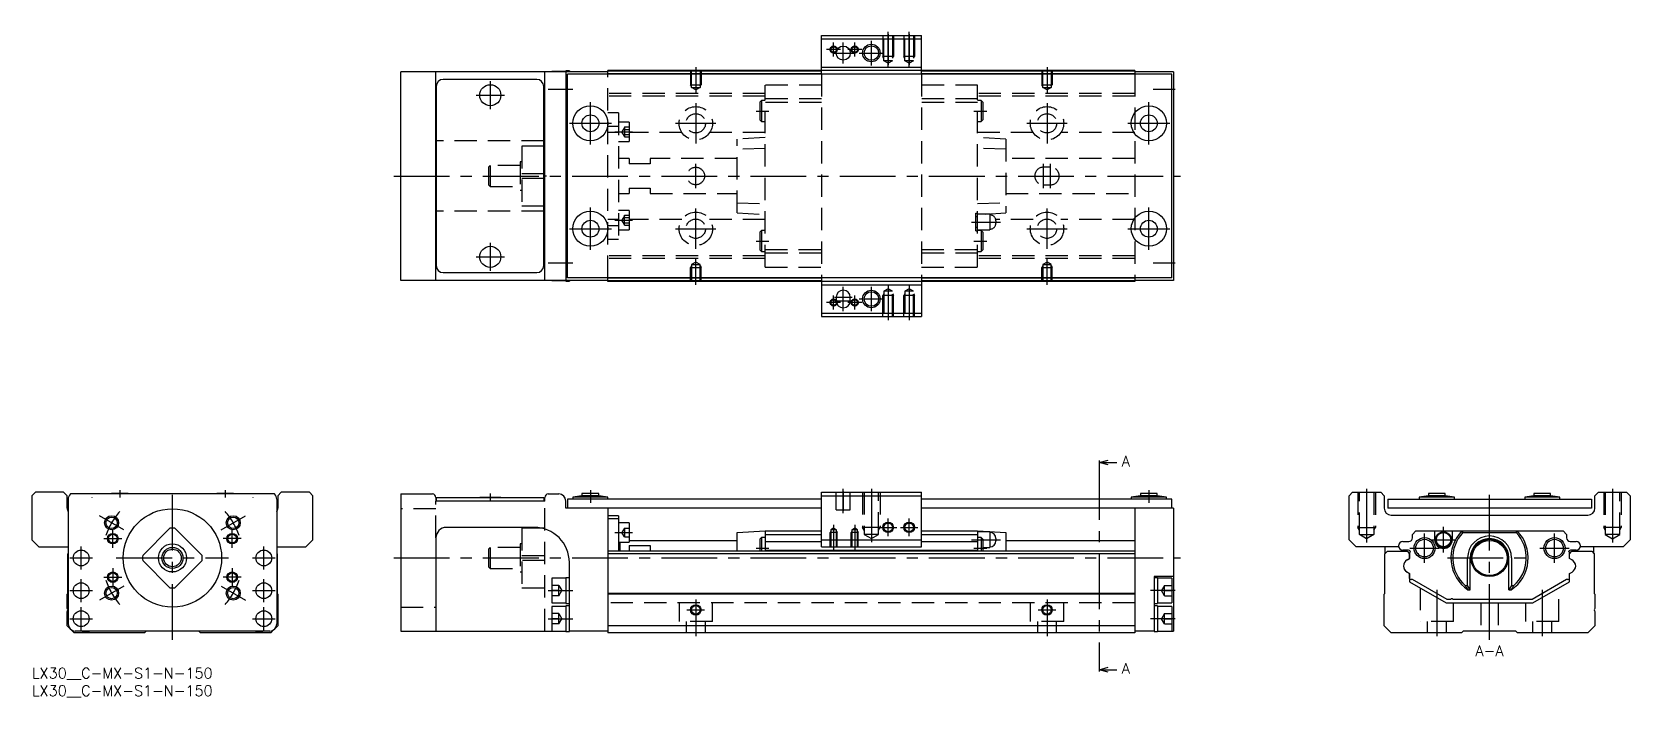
# Model space of a CAD drawing. Extents: x 0 to 455, y -8 to 181.
import ezdxf

# ---------------------------------------------------------------- set-up
doc = ezdxf.new("R2010")
doc.units = 0
doc.header["$LTSCALE"] = 0.5
doc.linetypes.add('CENTER', pattern=[50.8, 31.75, -6.35, 6.35, -6.35])
doc.linetypes.add('DASHED', pattern=[19.05, 12.7, -6.35])
for name, color, linetype in [('MSM_CENTER', 1, 'CENTER'), ('MSM_CONTINUOUS', 7, 'CONTINUOUS'), ('MSM_DASHED', 4, 'DASHED'), ('MSM_NARROW', 5, 'CONTINUOUS'), ('MSM_PART_NUMBER', 7, 'CONTINUOUS')]:
    doc.layers.add(name, color=color, linetype=linetype)
doc.styles.get("Standard").update_dxf_attribs({"font": 'txt.shx', "height": 3, "bigfont": 'bigfont.shx'})

# ---------------------------------------------------------------- blocks, each defined once
blk = doc.blocks.new('*U3')
at = {"layer": 'MSM_PART_NUMBER'}
blk.add_text('LX30__C-MX-S1-N-150', height=3, dxfattribs=at).set_placement((0, -3))
blk = doc.blocks.new('*U4')
at = {"layer": 'MSM_PART_NUMBER'}
blk.add_text('LX30__C-MX-S1-N-150', height=3, dxfattribs=at).set_placement((0, -8))

msp = doc.modelspace()

# ---------------------------------------------------------------- linework, layer by layer
at = {"layer": 'MSM_CENTER'}
for p, q in [((228.25, 174), (228.25, 178)), ((231, 172), (231, 178)), ((234.25, 174), (234.25, 178)), ((239, 171.5), (239, 178.5)), ((239, 172.37), (239, 177.62)), ((243.75, 171.09), (243.75, 181)), ((243.75, 180.4), (243.75, 171.69)), ((249.75, 171.09), (249.75, 181)), ((249.75, 180.4), (249.75, 171.69)), ((230.25, 176), (226.25, 176)), ((228, 175), (234, 175)), ((228.9, 175), (233.1, 175)), ((231, 172.9), (231, 177.1)), ((236.25, 176), (232.25, 176)), ((235.5, 175), (242.5, 175)), ((236.38, 175), (241.63, 175)), ((189, 171), (189, 163.49)), ((289, 171), (289, 163.49)), ((130.5, 167), (130.5, 159)), ((147, 164.7), (154, 164.7)), ((319.25, 164.7), (325.5, 164.7)), ((126.5, 163), (134.5, 163)), ((159, 149), (159, 161)), ((189, 160.75), (189, 149.25)), ((289, 160.75), (289, 149.25)), ((318, 149), (318, 161)), ((153, 155), (165, 155)), ((183.25, 155), (194.75, 155)), ((206.18, 158.5), (209.83, 158.5)), ((268.18, 158.5), (271.83, 158.5)), ((283.25, 155), (294.75, 155)), ((312, 155), (324, 155)), ((166, 152.55), (171, 152.55)), ((189, 136.5), (189, 143.5)), ((288, 136.5), (288, 143.5)), ((290, 136.5), (290, 143.5)), ((103, 140), (327, 140)), ((159, 119), (159, 131)), ((166, 127.44), (171, 127.44)), ((189, 119.25), (189, 130.75)), ((289, 119.25), (289, 130.75)), ((318, 119), (318, 131)), ((153, 125), (165, 125)), ((183.25, 125), (194.75, 125)), ((267.47, 126.9), (275.74, 126.9)), ((283.25, 125), (294.75, 125)), ((312, 125), (324, 125)), ((130.5, 121), (130.5, 113)), ((206.18, 121.5), (209.83, 121.5)), ((268.18, 121.5), (271.83, 121.5)), ((126.5, 117), (134.5, 117)), ((147, 115.3), (154, 115.3)), ((189, 109), (189, 116.51)), ((289, 109), (289, 116.51)), ((319.25, 115.3), (325.5, 115.3)), ((228.25, 102), (228.25, 106)), ((228.5, 105.5), (233.5, 105.5)), ((228.9, 105.5), (233.1, 105.5)), ((231, 101.5), (231, 108.5)), ((231, 102.4), (231, 107.6)), ((234.25, 102), (234.25, 106)), ((235.5, 105), (242.5, 105)), ((236.38, 105), (241.63, 105)), ((239, 101.5), (239, 108.5)), ((239, 102.37), (239, 107.62)), ((243.75, 108.91), (243.75, 99)), ((243.75, 108.31), (243.75, 99.6)), ((249.75, 108.91), (249.75, 99)), ((249.75, 108.31), (249.75, 99.6)), ((230.25, 104), (226.25, 104)), ((228.5, 104.5), (233.5, 104.5)), ((228.9, 104.5), (233.1, 104.5)), ((236.25, 104), (232.25, 104)), ((303.87, 58), (303.87, 0)), ((25, 50.6), (25, 48.5)), ((40, 8), (40, 51.5)), ((55, 50.6), (55, 48.5)), ((159, 50.6), (159, 47)), ((231, 44), (231, 51)), ((231, 50.25), (231, 44.75)), ((239, 51), (239, 35.81)), ((239, 50.66), (239, 36.15)), ((318, 50.6), (318, 47)), ((380, 50.93), (380, 35.74)), ((415, 8), (415, 51.5)), ((450, 50.93), (450, 35.74)), ((17, 48.6), (17, 48.49)), ((63, 48.49), (63, 48.6)), ((130.5, 49.6), (130.5, 47.49)), ((26.14, 39.3), (19.22, 43.3)), ((53.86, 39.3), (60.78, 43.3)), ((243.75, 37.5), (243.75, 42.5)), ((249.75, 37.5), (249.75, 42.5)), ((20.42, 36.8), (25.57, 36.8)), ((23, 34.22), (23, 39.38)), ((59.57, 36.8), (54.42, 36.8)), ((57, 34.22), (57, 39.38)), ((166, 38.55), (171, 38.55)), ((228.25, 40.76), (228.25, 33.5)), ((234.25, 40.76), (234.25, 33.5)), ((241.25, 40), (246.25, 40)), ((247.25, 40), (252.25, 40)), ((267.47, 36.5), (275.74, 36.5)), ((396.5, 29.95), (396.5, 38.25)), ((398.28, 36.5), (405.53, 36.5)), ((401.9, 32.88), (401.9, 40.13)), ((433.5, 29.95), (433.5, 38.25)), ((14, 28.05), (14, 34.55)), ((66, 28.05), (66, 34.55)), ((206.18, 34.1), (209.83, 34.1)), ((268.18, 34.1), (271.83, 34.1)), ((392.35, 34.1), (400.65, 34.1)), ((429.35, 34.1), (437.65, 34.1)), ((10.75, 31.3), (17.25, 31.3)), ((23, 28.38), (23, 23.23)), ((24, 31.3), (56, 31.3)), ((57, 28.38), (57, 23.23)), ((62.75, 31.3), (69.25, 31.3)), ((103, 31.3), (327, 31.3)), ((403, 31.3), (427, 31.3)), ((14, 18.75), (14, 25.25)), ((26.14, 23.3), (19.22, 19.3)), ((20.42, 25.8), (25.57, 25.8)), ((53.86, 23.3), (60.78, 19.3)), ((59.57, 25.8), (54.42, 25.8)), ((66, 18.75), (66, 25.25)), ((10.75, 22), (17.25, 22)), ((62.75, 22), (69.25, 22)), ((147, 22), (154, 22)), ((189, 19.5), (189, 9)), ((289, 19.5), (289, 9)), ((325.5, 22), (318.5, 22)), ((400, 22.18), (400, 9)), ((430, 22.18), (430, 9)), ((10.75, 14), (17.25, 14)), ((14, 10.75), (14, 17.25)), ((62.75, 14), (69.25, 14)), ((66, 10.75), (66, 17.25)), ((147, 14), (154, 14)), ((186.5, 16.5), (191.5, 16.5)), ((286.5, 16.5), (291.5, 16.5)), ((325.5, 14), (318.5, 14))]:
    msp.add_line(p, q, dxfattribs=at)
for start, end in [(138.5385, 161.4615), (18.5385, 41.4615), (198.5385, 221.4615), (318.5385, 341.4615)]:
    msp.add_arc((40, 31.3), 20, start, end, dxfattribs=at)
at = {"layer": 'MSM_CONTINUOUS'}
for p, q in [((224.75, 169), (224.75, 180)), ((224.75, 180), (253.25, 180)), ((224.75, 179), (253.25, 179)), ((253.25, 169), (253.25, 180)), ((105, 110.3), (105, 169.7)), ((164, 169.7), (105, 169.7)), ((115, 110.3), (115, 169.7)), ((146, 110.3), (146, 169.7)), ((148, 169.75), (148, 169.7)), ((152, 169.75), (148, 169.75)), ((153, 169.9), (152, 169.9)), ((152, 169.9), (152, 110.1)), ((324.5, 169), (152.5, 169)), ((152.5, 111), (152.5, 169)), ((153, 169.9), (153, 169.7)), ((314, 170), (164, 170)), ((164, 169), (164, 170)), ((224.75, 169.8), (164, 169.8)), ((224.75, 169.1), (164, 169.1)), ((224.75, 171), (253.25, 171)), ((314, 169.8), (253.25, 169.8)), ((314, 169.1), (253.25, 169.1)), ((314, 170), (314, 169)), ((325, 169.7), (314, 169.7)), ((324.5, 111), (324.5, 169)), ((325, 169.7), (325, 110.3)), ((115.1, 165.5), (115.1, 114.5)), ((143.7, 167.5), (117.1, 167.5)), ((145.7, 114.5), (145.7, 165.5)), ((115, 158.2), (115.1, 158.2)), ((145.7, 158.2), (146, 158.2)), ((115.1, 150), (115, 150)), ((146, 150), (145.7, 150)), ((146, 148.5), (145.7, 148.5)), ((146, 148.47), (145.7, 148.47)), ((145.7, 140.72), (146, 140.72)), ((146, 139.28), (145.7, 139.28)), ((115.1, 130), (115, 130)), ((146, 131.53), (145.7, 131.53)), ((146, 131.5), (145.7, 131.5)), ((146, 130), (145.7, 130)), ((115.1, 121.8), (115, 121.8)), ((146, 121.8), (145.7, 121.8)), ((164, 110.3), (105, 110.3)), ((117.1, 112.5), (143.7, 112.5)), ((148, 110.3), (148, 110.25)), ((148, 110.25), (152, 110.25)), ((152, 110.1), (153, 110.1)), ((324.5, 111), (152.5, 111)), ((153, 110.3), (153, 110.1)), ((164, 110), (164, 111)), ((224.75, 110.9), (164, 110.9)), ((224.75, 110.2), (164, 110.2)), ((314, 110), (164, 110)), ((224.75, 111), (224.75, 100)), ((253.25, 111), (253.25, 100)), ((314, 110.9), (253.25, 110.9)), ((314, 110.2), (253.25, 110.2)), ((314, 111), (314, 110)), ((325, 110.3), (314, 110.3)), ((224.75, 109), (253.25, 109)), ((229, 105.5), (229, 104.5)), ((233, 104.5), (233, 105.5)), ((224.75, 101), (253.25, 101)), ((224.75, 100), (253.25, 100)), ((303.87, 58.5), (306.37, 59.17)), ((303.87, 59), (303.87, 58)), ((306.37, 57.83), (303.87, 58.5)), ((303.87, 58.5), (308.88, 58.5)), ((1, 50), (0, 49)), ((0, 49), (0, 36.5)), ((9, 50), (1, 50)), ((10, 49), (9, 50)), ((10, 45.5), (10, 49)), ((10.3, 48), (10.3, 12.5)), ((69.02, 49.5), (10.98, 49.5)), ((22.6, 49.6), (22.6, 49.5)), ((27.4, 49.6), (22.6, 49.6)), ((27.4, 49.5), (27.4, 49.6)), ((52.6, 49.6), (52.6, 49.5)), ((57.4, 49.6), (52.6, 49.6)), ((57.4, 49.5), (57.4, 49.6)), ((69.7, 48), (69.7, 12.5)), ((71, 50), (70, 49)), ((70, 49), (70, 45.5)), ((79, 50), (71, 50)), ((80, 49), (79, 50)), ((80, 36.5), (80, 49)), ((105, 49.5), (105, 10.5)), ((105, 49.5), (114, 49.5)), ((115, 48.5), (115, 47.5)), ((146, 47.5), (115, 47.5)), ((115.1, 48.5), (115.1, 47.5)), ((115.1, 48.5), (145.7, 48.5)), ((127.5, 48.6), (133.5, 48.6)), ((127.5, 48.6), (127.5, 48.5)), ((133.5, 48.5), (133.5, 48.6)), ((145.7, 48.5), (145.7, 47.5)), ((146, 47.5), (146, 48.5)), ((147, 49.5), (150, 49.5)), ((152, 45.5), (152, 47.5)), ((224.75, 48), (152.5, 48)), ((152.5, 48), (152.5, 45.5)), ((156.6, 49), (154, 48.6)), ((154, 48.6), (154, 48)), ((164, 48.6), (154, 48.6)), ((156.6, 49.6), (156.6, 49)), ((161.4, 49.6), (156.6, 49.6)), ((161.4, 49), (156.6, 49)), ((161.4, 49), (161.4, 49.6)), ((164, 48.6), (161.4, 49)), ((164, 48), (164, 48.6)), ((224.75, 50), (253.25, 50)), ((224.75, 34.5), (224.75, 50)), ((224.75, 49), (253.25, 49)), ((253.25, 34.5), (253.25, 50)), ((324.5, 48), (253.25, 48)), ((315.6, 49), (313, 48.6)), ((313, 48.6), (313, 48)), ((323, 48.6), (313, 48.6)), ((315.6, 49.6), (315.6, 49)), ((320.4, 49.6), (315.6, 49.6)), ((320.4, 49), (315.6, 49)), ((320.4, 49), (320.4, 49.6)), ((323, 48.6), (320.4, 49)), ((323, 48), (323, 48.6)), ((324.5, 45.5), (324.5, 48)), ((375, 49), (376, 50)), ((375, 36.5), (375, 49)), ((376, 50), (384, 50)), ((384, 50), (385, 49)), ((385, 49), (385, 45.5)), ((386, 48), (444, 48)), ((386, 48), (386, 45.5)), ((444, 45.5), (386, 45.5)), ((397.6, 49), (395, 48.6)), ((395, 48.6), (395, 48)), ((405, 48.6), (395, 48.6)), ((402.4, 49.6), (397.6, 49.6)), ((397.6, 49.6), (397.6, 49)), ((402.4, 49), (397.6, 49)), ((402.4, 49), (402.4, 49.6)), ((405, 48.6), (402.4, 49)), ((405, 48), (405, 48.6)), ((427.6, 49), (425, 48.6)), ((435, 48.6), (425, 48.6)), ((425, 48.6), (425, 48)), ((432.4, 49.6), (427.6, 49.6)), ((427.6, 49.6), (427.6, 49)), ((432.4, 49), (427.6, 49)), ((432.4, 49), (432.4, 49.6)), ((435, 48.6), (432.4, 49)), ((435, 48), (435, 48.6)), ((444, 48), (444, 45.5)), ((445, 49), (446, 50)), ((445, 45.5), (445, 49)), ((446, 50), (454, 50)), ((454, 50), (455, 49)), ((455, 49), (455, 36.5)), ((224.75, 45.5), (152, 45.5)), ((164, 45.5), (164, 10)), ((167, 43.3), (164, 43.3)), ((167, 42.45), (164, 42.45)), ((167, 43.3), (167, 33.2)), ((170, 41.3), (167, 41.3)), ((170, 41.3), (170, 35.8)), ((325, 45.5), (253.25, 45.5)), ((314, 45.5), (314, 10)), ((325, 45.5), (325, 10.5)), ((387, 43.5), (443, 43.5)), ((0, 36.5), (2, 34.5)), ((39.28, 39.77), (31.53, 32.02)), ((48.47, 32.02), (40.72, 39.77)), ((78, 34.5), (80, 36.5)), ((115, 37), (115, 10.5)), ((143, 40), (118, 40)), ((200.75, 38.5), (208.75, 39)), ((200.75, 33.2), (200.75, 38.5)), ((207.75, 37.1), (207.25, 36.6)), ((207.25, 36.6), (207.25, 33.2)), ((208.75, 37.1), (207.75, 37.1)), ((207.75, 37.1), (207.75, 33.2)), ((208.75, 39), (224.75, 39)), ((208.75, 39), (208.75, 33.2)), ((208.75, 38), (224.75, 38)), ((224.75, 36.5), (253.25, 36.5)), ((253.25, 39), (269.25, 39)), ((253.25, 38), (269.25, 38)), ((269.25, 39), (277.25, 38.5)), ((269.25, 39), (269.25, 33.2)), ((272.7, 38.75), (269.25, 38.75)), ((270.25, 37.1), (269.25, 37.1)), ((270.75, 36.6), (270.25, 37.1)), ((270.25, 37.1), (270.25, 33.2)), ((270.75, 36.6), (270.75, 33.2)), ((272.7, 38.75), (272.7, 34.25)), ((274.45, 36.8), (274.45, 36.2)), ((277.25, 38.5), (277.25, 33.2)), ((377, 34.5), (375, 36.5)), ((393.05, 38), (394.05, 39)), ((393.05, 37), (393.05, 38)), ((394.05, 39), (435.95, 39)), ((399.4, 36.5), (399.4, 39)), ((404.4, 39), (404.4, 36.5)), ((407.14, 39), (407.4, 38.5)), ((407.4, 38.5), (422.6, 38.5)), ((422.6, 38.5), (422.86, 39)), ((435.95, 39), (436.95, 38)), ((436.95, 38), (436.95, 37)), ((455, 36.5), (453, 34.5)), ((2, 34.5), (10.3, 34.5)), ((10.2, 32.5), (10.3, 32.6)), ((10.2, 21.2), (10.2, 32.5)), ((69.7, 34.5), (78, 34.5)), ((69.7, 32.6), (69.8, 32.5)), ((69.8, 32.5), (69.8, 21.2)), ((314, 33.2), (164, 33.2)), ((314, 32.5), (164, 32.5)), ((167, 35.8), (170, 35.8)), ((167.5, 33.2), (167.5, 35.8)), ((170, 36.3), (200.75, 36.3)), ((170, 34.87), (176, 34.87)), ((170, 34.87), (170, 33.2)), ((176, 34.87), (176, 33.2)), ((208.75, 36), (224.75, 36)), ((208.75, 33.5), (269.25, 33.5)), ((224.75, 34.5), (253.25, 34.5)), ((253.25, 36), (269.25, 36)), ((270.75, 34.25), (272.7, 34.25)), ((277.25, 36.3), (314, 36.3)), ((389.13, 34.5), (377, 34.5)), ((385.2, 32.5), (385.9, 33.2)), ((385.2, 21.2), (385.2, 32.5)), ((385.3, 32.6), (385.3, 34.5)), ((385.9, 33.2), (391.55, 33.2)), ((390.35, 36), (392.05, 36)), ((391.75, 33.5), (390.35, 33.5)), ((391.55, 33.2), (392.25, 32.5)), ((391.55, 33.2), (392.25, 32.5)), ((392.2, 32.55), (392.2, 32.7)), ((392.25, 32.5), (392.2, 32.55)), ((392.25, 31.15), (392.25, 32.5)), ((392.25, 32.5), (392.25, 31.15)), ((437.75, 32.5), (438.45, 33.2)), ((437.75, 32.5), (438.45, 33.2)), ((437.75, 31.15), (437.75, 32.5)), ((437.8, 32.7), (437.8, 32.55)), ((437.95, 36), (439.65, 36)), ((439.65, 33.5), (438.25, 33.5)), ((438.45, 33.2), (444.1, 33.2)), ((453, 34.5), (440.87, 34.5)), ((444.1, 33.2), (444.8, 32.5)), ((444.7, 32.6), (444.7, 34.5)), ((444.8, 32.5), (444.8, 21.2)), ((31.53, 30.58), (39.28, 22.83)), ((40.72, 22.83), (48.47, 30.58)), ((153, 10.35), (153, 30)), ((392.25, 31.15), (391.5, 30.72)), ((391.6, 30.78), (392.25, 31.15)), ((408.74, 23.45), (408.74, 31.3)), ((409.5, 22.2), (409.5, 31.3)), ((420.5, 22.2), (420.5, 31.3)), ((421.26, 31.3), (421.26, 23.45)), ((438.4, 30.78), (437.75, 31.15)), ((438.4, 30.78), (438.49, 30.73)), ((152, 25.5), (148, 25.5)), ((148, 25.5), (148, 18.5)), ((153, 25.65), (152, 25.65)), ((152, 25.65), (152, 18.35)), ((325, 26), (319.5, 26)), ((319.5, 26), (319.5, 10.35)), ((320.5, 25.65), (319.5, 25.65)), ((320.5, 25.65), (320.5, 18.35)), ((324.5, 25.5), (320.5, 25.5)), ((324.5, 25.5), (324.5, 18.5)), ((392.25, 26.85), (391.5, 27.28)), ((391.6, 27.22), (392.25, 26.85)), ((392.25, 25.45), (392.25, 26.85)), ((392.25, 26.85), (392.25, 24.5)), ((392.25, 24.5), (402.64, 18.5)), ((393.1, 25.16), (392.7, 25.16)), ((402.91, 19.5), (393.1, 25.16)), ((408.07, 23.45), (408.74, 23.45)), ((409.5, 22.2), (408.74, 23.45)), ((421.26, 23.45), (420.5, 22.2)), ((421.26, 23.45), (421.93, 23.45)), ((436.9, 25.16), (427.09, 19.5)), ((427.36, 18.5), (437.75, 24.5)), ((437.3, 25.16), (436.9, 25.16)), ((437.75, 26.85), (438.5, 27.28)), ((437.75, 24.5), (437.75, 26.85)), ((10, 21), (10.2, 21.2)), ((10, 16.9), (10, 21)), ((69.8, 21.2), (70, 21)), ((70, 21), (70, 12)), ((148, 18.5), (152, 18.5)), ((152, 18.35), (153, 18.35)), ((314, 21.2), (164, 21.2)), ((314, 21), (164, 21)), ((319.5, 18.35), (320.5, 18.35)), ((320.5, 18.5), (324.5, 18.5)), ((385, 21), (385.2, 21.2)), ((385, 12), (385, 21)), ((402.64, 18.5), (427.36, 18.5)), ((403.85, 19.5), (402.91, 19.5)), ((427.09, 19.5), (404.65, 19.5)), ((408.82, 22.2), (409.5, 22.2)), ((420.5, 22.2), (421.18, 22.2)), ((444.8, 21.2), (445, 21)), ((445, 21), (445, 16.9)), ((10, 12), (10, 16.1)), ((152, 17.5), (148, 17.5)), ((148, 17.5), (148, 10.5)), ((153, 17.65), (152, 17.65)), ((152, 17.65), (152, 10.35)), ((320.5, 17.65), (319.5, 17.65)), ((320.5, 17.65), (320.5, 10.35)), ((324.5, 17.5), (320.5, 17.5)), ((324.5, 17.5), (324.5, 10.5)), ((445, 16.1), (445, 12)), ((10.7, 11.3), (10, 12)), ((12, 10), (11.1, 10.9)), ((32, 10), (12, 10)), ((67.7, 10.5), (12.3, 10.5)), ((32.5, 10.5), (32, 10)), ((48, 10), (47.5, 10.5)), ((68, 10), (48, 10)), ((68.9, 10.9), (68, 10)), ((70, 12), (69.3, 11.3)), ((105, 10.5), (152, 10.5)), ((152, 10.35), (153, 10.35)), ((164, 10.5), (153, 10.5)), ((314, 12), (164, 12)), ((314, 10), (164, 10)), ((319.5, 10.5), (314, 10.5)), ((319.5, 10.35), (320.5, 10.35)), ((320.5, 10.5), (325, 10.5)), ((387, 10), (385, 12)), ((407, 10), (387, 10)), ((407.5, 10.5), (407, 10)), ((422.5, 10.5), (407.5, 10.5)), ((423, 10), (422.5, 10.5)), ((443, 10), (423, 10)), ((445, 12), (443, 10)), ((303.87, -0.5), (306.37, 0.17)), ((303.87, 0), (303.87, -1)), ((306.37, -1.17), (303.87, -0.5)), ((303.87, -0.5), (308.88, -0.5))]:
    msp.add_line(p, q, dxfattribs=at)
for centre, radius in [((231, 175), 2), ((239, 175), 2.07), ((130.5, 163), 3), ((159, 155), 5), ((318, 155), 5), ((159, 155), 2.4), ((318, 155), 2.4), ((159, 125), 5), ((318, 125), 5), ((159, 125), 2.4), ((318, 125), 2.4), ((130.5, 117), 3), ((239, 105), 2.07), ((22.68, 41.3), 1.62), ((40, 31.3), 14), ((57.32, 41.3), 1.62), ((243.75, 40), 1.23), ((249.75, 40), 1.23), ((23, 36.8), 1.23), ((57, 36.8), 1.23), ((396.5, 34.1), 3), ((396.5, 34.1), 2.5), ((401.9, 36.5), 2.25), ((401.9, 36.5), 2.05), ((415, 31.3), 5.3), ((433.5, 34.1), 3), ((433.5, 34.1), 2.5), ((14, 31.3), 2.25), ((40, 31.3), 4), ((40, 31.3), 3), ((40, 31.3), 2.5), ((66, 31.3), 2.25), ((415, 31.3), 5), ((14, 22), 2.25), ((22.68, 21.3), 1.62), ((23, 25.8), 1.23), ((57.32, 21.3), 1.62), ((57, 25.8), 1.23), ((66, 22), 2.25), ((14, 14), 2.25), ((66, 14), 2.25), ((189, 16.5), 1.23), ((289, 16.5), 1.23)]:
    msp.add_circle(centre, radius, dxfattribs=at)
for centre, radius, start, end in [((117.1, 165.5), 2, 90, 180), ((143.7, 165.5), 2, 0, 90), ((117.1, 114.5), 2, 180, 270), ((143.7, 114.5), 2, 270, 0), ((231, 105.5), 2, 0, 180), ((231, 104.5), 2, 180, 0), ((12.3, 48), 2, 131.4096, 180), ((67.7, 48), 2, 0, 48.5904), ((114, 48.5), 1, 0, 90), ((147, 48.5), 1, 90, 180), ((150, 47.5), 2, 0, 90), ((12, 45.5), 2, 180, 211.7883), ((68, 45.5), 2, 328.2117, 0), ((387, 45.5), 2, 180, 270), ((443, 45.5), 2, 270, 0), ((40, 31.3), 8.5, 85.1192, 94.8808), ((118, 37), 3, 90, 180), ((143, 30), 10, 0, 90), ((272.7, 36.8), 1.75, 0, 90), ((392.05, 37), 1, 270, 0), ((401.9, 36.5), 2.5, 180, 0), ((415, 31.3), 11, 135.573, 235.8196), ((415, 31.3), 10.47, 136.5713, 228.5552), ((415, 31.3), 6.26, 0, 180), ((415, 31.3), 5.5, 0, 180), ((415, 31.3), 11, 304.1804, 44.427), ((415, 31.3), 10.47, 311.4448, 43.4287), ((437.95, 37), 1, 180, 270), ((40, 31.3), 8.5, 175.1192, 184.8808), ((40, 31.3), 8.5, 355.1192, 4.8808), ((272.7, 36.2), 1.75, 270, 0), ((390.35, 34.75), 1.25, 90, 270), ((391.75, 32.5), 1, 41.234, 90), ((392.7, 32.7), 0.5, 113.3254, 180), ((438.25, 32.5), 1, 90, 138.766), ((437.3, 32.7), 0.5, 0, 66.6746), ((439.65, 34.75), 1.25, 270, 90), ((392.65, 28.85), 2.2, 121.4553, 176.019), ((392.65, 29.15), 2.2, 183.981, 238.5447), ((392.65, 29.15), 2.2, 183.981, 241.4552), ((392.65, 28.85), 2.2, 121.3887, 134.5331), ((437.35, 28.85), 2.2, 3.981, 61.4552), ((437.35, 29.15), 2.2, 301.4553, 356.019), ((40, 31.3), 8.5, 265.1192, 274.8808), ((392.7, 25.66), 0.5, 205.8419, 270), ((416, 27.35), 8.83, 206.1475, 215.6253), ((414, 27.35), 8.84, 324.3755, 333.8517), ((437.3, 25.66), 0.5, 270, 334.1581), ((404.25, 19.2), 0.5, 36.8699, 143.1301), ((9.7, 16.5), 0.5, 306.8699, 53.1301), ((445.3, 16.5), 0.5, 126.8699, 233.1301), ((12.3, 12.5), 2, 180, 270), ((15.3, 14), 3.65, 253.517, 286.483), ((64.7, 14), 3.65, 253.517, 286.483), ((67.7, 12.5), 2, 270, 0)]:
    msp.add_arc(centre, radius, start, end, dxfattribs=at)
at = {"layer": 'MSM_DASHED'}
for p, q in [((242.25, 180), (242.25, 174)), ((242.52, 172.8), (242.52, 180)), ((244.98, 180), (244.98, 172.8)), ((245.25, 180), (245.25, 174)), ((248.25, 180), (248.25, 174)), ((248.52, 172.8), (248.52, 180)), ((250.98, 180), (250.98, 172.8)), ((251.25, 180), (251.25, 174)), ((245.25, 174), (242.25, 174)), ((242.52, 173.53), (242.25, 174)), ((244.98, 173.53), (245.25, 174)), ((251.25, 174), (248.25, 174)), ((248.52, 173.53), (248.25, 174)), ((250.98, 173.53), (251.25, 174)), ((164, 111), (164, 169)), ((187.5, 170), (187.5, 166)), ((187.77, 165.2), (187.77, 170)), ((190.23, 170), (190.23, 165.2)), ((190.5, 170), (190.5, 166)), ((224.75, 169), (224.75, 111)), ((244.98, 172.8), (242.52, 172.8)), ((243.75, 172.09), (242.52, 172.8)), ((244.98, 172.8), (243.75, 172.09)), ((250.98, 172.8), (248.52, 172.8)), ((249.75, 172.09), (248.52, 172.8)), ((250.98, 172.8), (249.75, 172.09)), ((253.25, 169), (253.25, 111)), ((287.5, 170), (287.5, 166)), ((287.77, 165.2), (287.77, 170)), ((290.23, 170), (290.23, 165.2)), ((290.5, 170), (290.5, 166)), ((314, 169), (314, 111)), ((187.77, 165.53), (187.5, 166)), ((187.5, 166), (190.5, 166)), ((187.77, 165.2), (190.23, 165.2)), ((189, 164.49), (187.77, 165.2)), ((190.23, 165.2), (189, 164.49)), ((190.23, 165.53), (190.5, 166)), ((224.75, 165.9), (208.75, 165.9)), ((208.75, 114.1), (208.75, 165.9)), ((269.25, 165.9), (253.25, 165.9)), ((269.25, 114.1), (269.25, 165.9)), ((287.77, 165.53), (287.5, 166)), ((287.5, 166), (290.5, 166)), ((287.77, 165.2), (290.23, 165.2)), ((289, 164.49), (287.77, 165.2)), ((290.23, 165.2), (289, 164.49)), ((290.23, 165.53), (290.5, 166)), ((208.75, 163.45), (164, 163.45)), ((208.75, 162.75), (164, 162.75)), ((207.75, 161.5), (207.25, 161)), ((207.25, 161), (207.25, 156)), ((208.75, 161.5), (207.75, 161.5)), ((207.75, 161.5), (207.75, 155.5)), ((224.75, 161.95), (208.75, 161.95)), ((224.75, 160.95), (208.75, 160.95)), ((269.25, 161.95), (253.25, 161.95)), ((269.25, 160.95), (253.25, 160.95)), ((314, 163.45), (269.25, 163.45)), ((314, 162.75), (269.25, 162.75)), ((270.25, 161.5), (269.25, 161.5)), ((270.75, 161), (270.25, 161.5)), ((270.25, 161.5), (270.25, 155.5)), ((270.75, 161), (270.75, 156)), ((167, 158), (164, 158)), ((167, 158), (167, 122)), ((170, 155.3), (167, 155.3)), ((170, 155.3), (170, 149.8)), ((207.25, 156), (207.75, 155.5)), ((207.75, 155.5), (208.75, 155.5)), ((269.25, 155.5), (270.25, 155.5)), ((270.25, 155.5), (270.75, 156)), ((167, 154.13), (164, 154.13)), ((167, 152.38), (164, 152.38)), ((168.7, 153.8), (167.98, 152.55)), ((168.7, 151.3), (167.98, 152.55)), ((168.7, 154), (170, 154)), ((168.7, 154), (168.7, 151.11)), ((168.7, 153.28), (170, 153.28)), ((168.7, 151.83), (170, 151.83)), ((168.7, 151.11), (170, 151.11)), ((185.05, 152.36), (170, 152.36)), ((208.75, 152.36), (192.95, 152.36)), ((208.75, 151), (200.75, 150.47)), ((200.75, 129.53), (200.75, 150.47)), ((285.05, 152.36), (269.25, 152.36)), ((277.25, 150.47), (269.25, 151)), ((277.25, 150.47), (277.25, 129.53)), ((314, 152.36), (292.95, 152.36)), ((145.7, 150), (115.1, 150)), ((139.5, 148.5), (139.5, 131.5)), ((145.7, 148.5), (139.5, 148.5)), ((145.7, 148.47), (139.5, 148.47)), ((167, 149.8), (170, 149.8)), ((208.75, 147.86), (200.75, 147.6)), ((277.25, 147.6), (269.25, 147.86)), ((130.5, 143), (130, 142.5)), ((130, 142.5), (130, 137.5)), ((130.5, 143), (130.5, 137)), ((139, 143), (130.5, 143)), ((139, 144), (139, 136)), ((139.5, 144), (139, 144)), ((170, 145), (167, 145)), ((170, 145), (170, 143.5)), ((176, 143.5), (170, 143.5)), ((200.75, 145), (176, 145)), ((176, 145), (176, 143.5)), ((314, 145), (277.25, 145)), ((290, 142.5), (288, 142.5)), ((130, 137.5), (130.5, 137)), ((130.5, 137), (139, 137)), ((139.5, 140.72), (145.7, 140.72)), ((145.7, 139.28), (139.5, 139.28)), ((146.5, 140), (146, 140)), ((288, 137.5), (290, 137.5)), ((139, 136), (139.5, 136)), ((167, 135), (170, 135)), ((170, 136.5), (176, 136.5)), ((170, 136.5), (170, 135)), ((176, 136.5), (176, 135)), ((176, 135), (200.75, 135)), ((200.75, 132.4), (208.75, 132.14)), ((269.25, 132.14), (277.25, 132.4)), ((277.25, 135), (314, 135)), ((145.7, 130), (115.1, 130)), ((139.5, 131.53), (145.7, 131.53)), ((139.5, 131.5), (145.7, 131.5)), ((167, 127.62), (164, 127.62)), ((170, 130.19), (167, 130.19)), ((168.7, 128.69), (167.98, 127.44)), ((168.7, 126.19), (167.98, 127.44)), ((168.7, 128.89), (170, 128.89)), ((168.7, 126), (168.7, 128.89)), ((168.7, 128.17), (170, 128.17)), ((170, 130.19), (170, 124.69)), ((185.05, 127.64), (170, 127.64)), ((208.75, 127.64), (192.95, 127.64)), ((200.75, 129.53), (208.75, 129)), ((268.75, 129.4), (269.25, 129.4)), ((268.75, 124.4), (268.75, 129.4)), ((269.25, 128.4), (268.75, 128.4)), ((272.7, 129.15), (269.25, 129.15)), ((271.51, 129.15), (277.25, 129.53)), ((272.7, 129.15), (272.7, 124.65)), ((285.05, 127.64), (274.39, 127.64)), ((314, 127.64), (292.95, 127.64)), ((167, 125.87), (164, 125.87)), ((167, 124.69), (170, 124.69)), ((168.7, 126.72), (170, 126.72)), ((168.7, 126), (170, 126)), ((207.75, 124.5), (207.25, 124)), ((207.25, 124), (207.25, 119)), ((207.75, 124.5), (207.75, 118.5)), ((208.75, 124.5), (207.75, 124.5)), ((268.75, 125.4), (269.25, 125.4)), ((268.75, 124.4), (269.25, 124.4)), ((269.25, 124.65), (272.7, 124.65)), ((270.25, 124.5), (269.25, 124.5)), ((270.25, 124.5), (270.25, 118.5)), ((270.75, 124), (270.25, 124.5)), ((270.75, 124), (270.75, 119)), ((274.45, 127.2), (274.45, 126.6)), ((164, 122), (167, 122)), ((207.25, 119), (207.75, 118.5)), ((207.75, 118.5), (208.75, 118.5)), ((208.75, 119.05), (224.75, 119.05)), ((253.25, 119.05), (269.25, 119.05)), ((269.25, 118.5), (270.25, 118.5)), ((270.25, 118.5), (270.75, 119)), ((208.75, 117.25), (164, 117.25)), ((208.75, 116.55), (164, 116.55)), ((187.77, 114.47), (187.5, 114)), ((187.5, 110), (187.5, 114)), ((187.5, 114), (190.5, 114)), ((189, 115.51), (187.77, 114.8)), ((187.77, 114.8), (187.77, 110)), ((187.77, 114.8), (190.23, 114.8)), ((190.23, 114.8), (189, 115.51)), ((190.23, 110), (190.23, 114.8)), ((190.23, 114.47), (190.5, 114)), ((190.5, 110), (190.5, 114)), ((224.75, 118.05), (208.75, 118.05)), ((208.75, 114.1), (224.75, 114.1)), ((269.25, 118.05), (253.25, 118.05)), ((253.25, 114.1), (269.25, 114.1)), ((314, 117.25), (269.25, 117.25)), ((314, 116.55), (269.25, 116.55)), ((287.77, 114.47), (287.5, 114)), ((287.5, 110), (287.5, 114)), ((287.5, 114), (290.5, 114)), ((289, 115.51), (287.77, 114.8)), ((287.77, 114.8), (287.77, 110)), ((287.77, 114.8), (290.23, 114.8)), ((290.23, 114.8), (289, 115.51)), ((290.23, 110), (290.23, 114.8)), ((290.23, 114.47), (290.5, 114)), ((290.5, 110), (290.5, 114)), ((242.52, 106.47), (242.25, 106)), ((245.25, 106), (242.25, 106)), ((242.25, 100), (242.25, 106)), ((243.75, 107.91), (242.52, 107.2)), ((244.98, 107.2), (242.52, 107.2)), ((242.52, 107.2), (242.52, 100)), ((244.98, 107.2), (243.75, 107.91)), ((244.98, 100), (244.98, 107.2)), ((244.98, 106.47), (245.25, 106)), ((245.25, 100), (245.25, 106)), ((248.52, 106.47), (248.25, 106)), ((251.25, 106), (248.25, 106)), ((248.25, 100), (248.25, 106)), ((249.75, 107.91), (248.52, 107.2)), ((250.98, 107.2), (248.52, 107.2)), ((248.52, 107.2), (248.52, 100)), ((250.98, 107.2), (249.75, 107.91)), ((250.98, 100), (250.98, 107.2)), ((250.98, 106.47), (251.25, 106)), ((251.25, 100), (251.25, 106)), ((115, 37), (115, 47.5)), ((146, 10.5), (146, 47.5)), ((229, 45), (229, 50)), ((233, 45), (233, 50)), ((236.5, 50), (236.5, 40)), ((236.93, 50), (236.93, 38)), ((241.07, 38), (241.07, 50)), ((241.5, 50), (241.5, 40)), ((377.5, 49.93), (377.5, 39.93)), ((377.93, 37.93), (377.93, 49.93)), ((382.07, 49.93), (382.07, 37.93)), ((382.5, 49.93), (382.5, 39.93)), ((447.5, 49.93), (447.5, 39.93)), ((447.93, 49.93), (447.93, 37.93)), ((452.07, 37.93), (452.07, 49.93)), ((452.5, 49.93), (452.5, 39.93)), ((115, 45.3), (105, 45.3)), ((229, 45), (233, 45)), ((139.5, 39.8), (139.5, 22.8)), ((146, 39.8), (139.5, 39.8)), ((146, 39.77), (139.5, 39.77)), ((168.7, 39.8), (167.98, 38.55)), ((168.7, 37.3), (167.98, 38.55)), ((168.7, 39.8), (170, 39.8)), ((168.7, 39.8), (168.7, 37.3)), ((168.7, 38.55), (170, 38.55)), ((168.7, 37.3), (170, 37.3)), ((227.47, 38.87), (227.25, 38.5)), ((229.25, 38.5), (227.25, 38.5)), ((227.25, 34.5), (227.25, 38.5)), ((228.25, 39.76), (227.47, 39.31)), ((229.03, 39.31), (227.47, 39.31)), ((227.47, 39.31), (227.47, 34.5)), ((229.03, 39.31), (228.25, 39.76)), ((229.03, 34.5), (229.03, 39.31)), ((229.03, 38.87), (229.25, 38.5)), ((229.25, 34.5), (229.25, 38.5)), ((233.47, 38.87), (233.25, 38.5)), ((235.25, 38.5), (233.25, 38.5)), ((233.25, 34.5), (233.25, 38.5)), ((234.25, 39.76), (233.47, 39.31)), ((235.03, 39.31), (233.47, 39.31)), ((233.47, 39.31), (233.47, 34.5)), ((235.03, 39.31), (234.25, 39.76)), ((235.03, 34.5), (235.03, 39.31)), ((235.03, 38.87), (235.25, 38.5)), ((235.25, 34.5), (235.25, 38.5)), ((241.5, 40), (236.5, 40)), ((236.93, 39.25), (236.5, 40)), ((241.07, 38), (236.93, 38)), ((236.93, 38), (239, 36.81)), ((239, 36.81), (241.07, 38)), ((241.07, 39.25), (241.5, 40)), ((377.5, 39.93), (382.5, 39.93)), ((377.93, 39.18), (377.5, 39.93)), ((380, 36.74), (377.93, 37.93)), ((377.93, 37.93), (382.07, 37.93)), ((382.07, 37.93), (380, 36.74)), ((382.07, 39.18), (382.5, 39.93)), ((452.5, 39.93), (447.5, 39.93)), ((447.93, 39.18), (447.5, 39.93)), ((447.93, 37.93), (450, 36.74)), ((452.07, 37.93), (447.93, 37.93)), ((450, 36.74), (452.07, 37.93)), ((452.07, 39.18), (452.5, 39.93)), ((130.5, 34.3), (130, 33.8)), ((130, 33.8), (130, 28.8)), ((130.5, 34.3), (130.5, 28.3)), ((139, 34.3), (130.5, 34.3)), ((139, 35.3), (139, 27.3)), ((139.5, 35.3), (139, 35.3)), ((139.5, 32.02), (146, 32.02)), ((130, 28.8), (130.5, 28.3)), ((130.5, 28.3), (139, 28.3)), ((146, 30.58), (139.5, 30.58)), ((139, 27.3), (139.5, 27.3)), ((139.5, 22.83), (146, 22.83)), ((139.5, 22.8), (146, 22.8)), ((150, 23.5), (148, 23.5)), ((150, 20.5), (150, 23.5)), ((150, 23.5), (150.87, 22)), ((322.5, 23.5), (321.63, 22)), ((322.5, 20.5), (322.5, 23.5)), ((322.5, 23.5), (324.5, 23.5)), ((395.25, 22.77), (395.25, 13.2)), ((434.75, 13.2), (434.75, 22.77)), ((150, 22), (148, 22)), ((150, 20.5), (148, 20.5)), ((150, 20.5), (150.87, 22)), ((314, 18.5), (164, 18.5)), ((184.25, 18.5), (184.25, 13.2)), ((193.75, 13.2), (193.75, 18.5)), ((284.25, 18.5), (284.25, 13.2)), ((293.75, 13.2), (293.75, 18.5)), ((322.5, 20.5), (321.63, 22)), ((322.5, 22), (324.5, 22)), ((322.5, 20.5), (324.5, 20.5)), ((404.75, 13.2), (404.75, 18.5)), ((412.5, 18.5), (412.5, 10.5)), ((417.5, 18.5), (417.5, 10.5)), ((425.25, 18.5), (425.25, 13.2)), ((105, 17.3), (115, 17.3)), ((150, 15.5), (148, 15.5)), ((150, 14), (148, 14)), ((150, 12.5), (150, 15.5)), ((150, 15.5), (150.87, 14)), ((150, 12.5), (150.87, 14)), ((322.5, 15.5), (321.63, 14)), ((322.5, 12.5), (321.63, 14)), ((322.5, 12.5), (322.5, 15.5)), ((322.5, 15.5), (324.5, 15.5)), ((322.5, 14), (324.5, 14)), ((150, 12.5), (148, 12.5)), ((193.75, 13.2), (184.25, 13.2)), ((186.25, 13.2), (186.25, 10)), ((191.75, 10), (191.75, 13.2)), ((293.75, 13.2), (284.25, 13.2)), ((286.25, 13.2), (286.25, 10)), ((291.75, 10), (291.75, 13.2)), ((322.5, 12.5), (324.5, 12.5)), ((404.75, 13.2), (395.25, 13.2)), ((397.25, 13.2), (397.25, 10)), ((402.75, 10), (402.75, 13.2)), ((434.75, 13.2), (425.25, 13.2)), ((427.25, 13.2), (427.25, 10)), ((432.75, 10), (432.75, 13.2))]:
    msp.add_line(p, q, dxfattribs=at)
for centre, radius in [((228.25, 176), 1), ((228.25, 176), 0.784), ((234.25, 176), 1), ((234.25, 176), 0.784), ((189, 155), 4.75), ((289, 155), 4.75), ((189, 155), 2.75), ((289, 155), 2.75), ((189, 140), 2.5), ((189, 125), 4.75), ((189, 125), 2.75), ((289, 125), 4.75), ((289, 125), 2.75), ((228.25, 104), 1), ((228.25, 104), 0.784), ((234.25, 104), 1), ((234.25, 104), 0.784)]:
    msp.add_circle(centre, radius, dxfattribs=at)
for centre, radius, start, end in [((288, 140), 2.5, 90, 270), ((290, 140), 2.5, 270, 90), ((272.7, 127.2), 1.75, 0, 90), ((272.7, 126.6), 1.75, 270, 0)]:
    msp.add_arc(centre, radius, start, end, dxfattribs=at)
at = {"layer": 'MSM_NARROW'}
for centre, radius in [((239, 175), 2.5), ((239, 105), 2.5), ((22.68, 41.3), 2), ((57.32, 41.3), 2), ((243.75, 40), 1.5), ((249.75, 40), 1.5), ((23, 36.8), 1.5), ((57, 36.8), 1.5), ((22.68, 21.3), 2), ((23, 25.8), 1.5), ((57.32, 21.3), 2), ((57, 25.8), 1.5), ((189, 16.5), 1.5), ((289, 16.5), 1.5)]:
    msp.add_circle(centre, radius, dxfattribs=at)

# ---------------------------------------------------------------- block references
at = {"layer": 'MSM_CONTINUOUS'}
for name in ['*U3', '*U4']:
    msp.add_blockref(name, (0, 0), dxfattribs=at)

# ---------------------------------------------------------------- texts
at = {"layer": 'MSM_PART_NUMBER'}
for s, p in [('A', (310.29, 57.37)), ('A-A', (411.01, 3.36)), ('A', (310.29, -1.63))]:
    msp.add_text(s, height=3, dxfattribs=at).set_placement(p)

doc.saveas('drawing.dxf')
